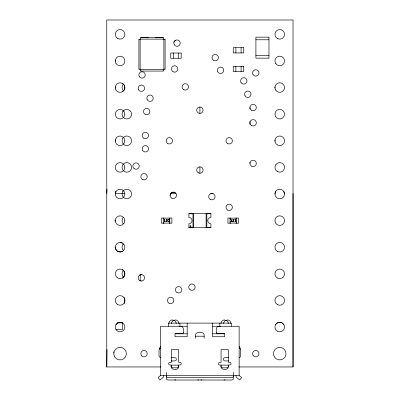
<?xml version="1.0" encoding="UTF-8"?>
<svg xmlns="http://www.w3.org/2000/svg" width="400" height="400" viewBox="0 0 400 400"><rect width="100%" height="100%" fill="white"/><g stroke="black" fill="none" stroke-linecap="round" stroke-linejoin="round"><path stroke-width="0.6" d="M166.33 375.495L166.33 376.235A2.095 1.305 0 0 0 168.425 377.545L231.28 377.545A2.095 1.305 0 0 0 233.38 376.235M233.38 375.805L233.38 372.355M115.935 324.65L117.685 322.895L120.08 322.255L122.475 322.895L122.46 329.56L115.935 329.435M238.84 366.955L293.035 366.955L293.035 193.48M113.8 353.025L113.815 351.78M115.035 221.415L115.05 219.98M160.79 366.955L106.775 366.955L106.995 349.545M106.775 193.48L107.01 189.115M140.8 71.065A1.665 1.665 0 0 0 138.915 69.18L138.915 39.43A1.665 1.665 0 0 0 140.8 37.545L163.22 37.545A1.665 1.665 0 0 0 165.105 39.43L165.105 69.18A1.665 1.665 0 0 0 163.22 71.065L140.8 71.065L140.82 70.81M163.205 37.8L163.22 37.545M183.45 332.61L183.445 329.28A3.31 2.715 -90 0 0 180.88 326.26M115.295 194A4.785 4.785 0 0 1 122.475 189.855L124.225 191.605L124.87 194L124.225 196.395L122.475 198.145A4.785 4.785 0 0 1 115.295 194L115.935 191.605M170.105 195.33L170.53 193.735L171.7 192.565L173.3 192.135L174.895 192.565L176.065 193.735L170.53 193.735M274.945 194L275.585 191.605M122.58 278.305L124.225 276.22L124.87 273.825L124.225 271.43L122.345 269.355M123.435 84.38L122.64 85.17L122 87.565L122.64 89.96L123.435 90.755M122.475 91.71L124.225 89.96L124.87 87.565L124.225 85.17L122.475 83.42M173.665 42.125L175.43 40.36M123.435 217.42L122.64 218.215L122 220.61L122.64 223.005L123.435 223.795M123.435 244.03L122.64 244.825L122 247.22L122.64 249.61L123.435 250.405M114.795 246.96L115.295 247.22L115.935 249.61L117.685 251.365L120.08 252.005L122.475 251.365L124.225 249.61L124.87 247.22L124.225 244.825L122.475 243.07L120.08 242.43M123.435 270.64L122.64 271.43L122 273.825L122.64 276.22L123.435 277.015M275.585 324.65L277.34 322.895L279.735 322.255L282.125 322.895L283.88 324.65M235.995 375.495A2.67 2.67 0 0 0 237.095 377.885L239.645 380L241.655 377.58L239.14 375.495L160.57 375.495L158.055 377.58L160.065 380L162.615 377.885A2.67 2.67 0 0 0 163.715 375.495M168.835 323.585A3.665 3.665 0 0 1 172.5 319.92L173.33 320.41L174.335 320.41L175.165 319.92A3.665 3.665 0 0 1 178.83 323.585M220.985 323.585A3.665 3.665 0 0 1 224.65 319.92L225.48 320.41L226.485 320.41L227.31 319.92A3.665 3.665 0 0 1 230.98 323.585M141.37 281.015L139.77 280.585A3.195 3.195 0 0 1 139.77 275.05L141.37 274.62M164.85 39.445L165.105 39.43M138.915 69.18L139.175 69.165M213.12 193.465L210.685 193.465M148.44 37.775L141.115 37.545M155.295 37.78L162.905 37.545M255.9 39.78L268.975 39.78M255.9 55.525L268.975 55.525M124.73 193.48L115.435 193.48L115.425 191.615M188.905 213.745L192.985 213.745M206.83 213.745L210.905 213.745M163.505 218.135L169.79 218.135M230.025 218.135L236.31 218.135M163.505 223.07L169.79 223.07M230.025 223.07L236.31 223.07M188.905 227.47L192.985 227.47M206.83 227.47L210.905 227.47M117.685 322.895A4.785 4.785 0 0 1 124.87 327.045A4.785 4.785 0 0 1 117.685 331.19A4.785 4.785 0 0 1 117.685 322.895L122.475 322.895M187.18 326.26L160.57 326.26L160.57 375.495M212.53 326.26L239.14 326.26L239.14 375.495M175.025 333.8L187.18 333.8M212.53 333.8L224.685 333.8M195.56 336.21L204.15 336.21M171.005 357.685L174.715 357.685A1.625 1.625 0 0 1 176.335 359.31A1.625 1.625 0 0 1 174.715 360.935L171.06 360.935M228.7 357.685L224.995 357.685A1.625 1.625 0 0 0 223.375 359.31A1.625 1.625 0 0 0 224.995 360.935L228.65 360.935M171.31 365.125L178.64 365.125M221.07 365.125L228.4 365.125M138.915 39.43L139.175 39.445M164.85 69.165L165.105 69.18M283.88 191.605L284.52 194A4.785 4.785 0 0 1 277.34 198.145A4.785 4.785 0 0 1 277.34 189.855A4.785 4.785 0 0 1 284.52 194M218.83 326.26A3.31 2.715 90 0 0 216.265 329.28L216.26 332.61M163.205 70.81L163.22 71.065M140.8 37.545L140.82 37.8M140.21 274.93L140.22 280.705M293.035 366.955L293.035 20L106.775 20L106.775 366.955M274.945 86.815L274.945 88.065M274.945 139.91L274.945 141.16M249.93 107.52L249.93 108.765M249.93 121.595L249.93 124.285M249.93 162.15L249.93 163.4M241.11 47.695L241.11 52.93M241.11 66.32L241.11 71.56M236.31 217.99L236.31 223.23M235.87 47.695L235.87 52.93M235.87 66.32L235.87 71.56M235.785 218.135L238.405 217.99L238.405 223.23L235.785 223.07M233.38 375.495L233.38 378.695A2.095 1.305 0 0 1 231.28 380L168.425 380A2.095 1.305 0 0 1 166.33 378.695L166.33 372.355M231.28 326.26L231.28 323.115L168.425 323.115L168.425 326.26M230.55 218.135L227.93 217.99L227.93 223.23L230.55 223.07M230.025 217.99L230.025 223.23M219.79 323.115L219.79 326.26M212.53 323.115L212.53 336.735L224.685 336.735L224.685 333.59L217.115 333.59A1.05 0.86 90 0 1 216.255 332.545M206.83 213.54L206.83 227.68M206.105 213.54L206.105 227.68M204.15 338.305L204.15 335.165A2.62 2.62 0 0 0 201.53 332.545L198.18 332.545A2.62 2.62 0 0 0 195.56 335.165L195.56 338.305M199.905 106.99A3.195 3.195 0 0 1 202.675 111.78A3.195 3.195 0 0 1 197.14 111.78A3.195 3.195 0 0 1 199.905 106.99L199.905 113.38M199.905 166.855L199.905 173.25M193.71 213.54L193.71 227.68M192.985 213.54L192.985 227.68M187.18 323.115L187.18 336.735L175.025 336.735L175.025 333.59L182.595 333.59A1.05 0.86 -90 0 0 183.455 332.545M179.92 323.115L179.92 326.26M178.58 53.015L178.58 58.255M173.34 53.015L173.34 58.255M169.79 217.99L169.79 223.23M169.265 218.135L171.885 217.99L171.885 223.23L169.265 223.07M164.03 218.135L161.41 217.99L161.41 223.23L164.03 223.07M163.505 217.99L163.505 223.23M115.295 59.96L115.295 61.205M115.295 86.815L115.295 88.065M115.295 139.91L115.295 141.16M159.52 349.125A3.665 3.665 0 0 1 160.595 346.535M239.215 346.535A3.665 3.665 0 0 1 240.29 349.125M174.335 320.41A3.665 3.665 0 0 1 176.17 323.585M171.495 323.585A3.665 3.665 0 0 1 173.33 320.41M226.485 320.41A3.665 3.665 0 0 1 228.315 323.585M223.645 323.585A3.665 3.665 0 0 1 225.48 320.41M139.77 280.585A3.195 3.195 0 0 0 144.565 277.82A3.195 3.195 0 0 0 139.77 275.05M122.475 251.365A4.785 4.785 0 0 1 115.295 247.22A4.785 4.785 0 0 1 122.475 243.07M124.04 297.21A7.445 7.445 0 0 1 124.21 303.7M218.915 333.59A1.05 0.86 90 0 1 218.395 333.375M228.4 366.03A2.095 1.815 0 0 1 226.305 367.845L223.165 367.845A2.095 1.815 0 0 1 221.07 366.03M201.95 380A2.095 1.305 0 0 1 200.905 379.825M219.69 326.53A3.31 2.715 90 0 1 220.63 326.26M171.31 366.03A2.095 1.815 0 0 0 173.405 367.845L176.545 367.845A2.095 1.815 0 0 0 178.64 366.03M181.315 333.375A1.05 0.86 -90 0 1 180.795 333.59M179.08 326.26A3.31 2.715 -90 0 1 180.02 326.53M175.76 380A2.095 1.305 0 0 1 174.715 379.825M198.805 379.825A2.095 1.305 0 0 1 197.76 380M160.585 357.615A2.095 2.095 0 0 1 159.03 355.59L159.03 350.355A2.095 2.095 0 0 1 160.585 348.33M239.125 357.615A2.095 2.095 0 0 0 240.68 355.59L240.68 350.355A2.095 2.095 0 0 0 239.125 348.33M224.995 379.825A2.095 1.305 0 0 1 223.95 380M167.375 220.08C163.94 222.84 169.98 220.7 166.02 221.63L166.02 221.42C167.62 221.35 167.36 218.675 166.205 220.045C165.835 219.48 167.455 219.2 167.375 220.08M233.895 220.08C230.46 222.84 236.5 220.7 232.545 221.63L232.545 221.42C234.14 221.35 233.88 218.675 232.725 220.045C232.35 219.505 233.98 219.185 233.895 220.08M169.28 220.02C168.035 220.645 169.64 220.45 169.195 221.385A0.56 0.56 0 0 1 168.905 221.53C167.28 220.98 169.005 222.225 169.45 221.28C169.035 220.65 169.895 219.585 168.695 219.495A0.77 0.77 0 0 0 168.25 219.72L169.005 219.655L169.28 220.02M235.805 220.02C234.555 220.645 236.165 220.45 235.715 221.385A0.56 0.56 0 0 1 235.425 221.53C233.8 220.98 235.53 222.225 235.97 221.28C235.555 220.65 236.415 219.585 235.215 219.495A0.77 0.77 0 0 0 234.77 219.72L235.525 219.655L235.805 220.02M178.64 366.82C178.295 371.335 169.35 369.89 171.31 365.02L170 365.02A1.31 1.31 0 0 1 168.69 363.71A1.31 1.31 0 0 1 170 362.4L171.31 362.4L171.31 349.62L178.64 349.62L178.64 362.4L179.95 362.4A1.31 1.31 0 0 1 181.26 363.71A1.31 1.31 0 0 1 179.95 365.02L178.64 365.02L178.64 366.82M228.4 366.82C228.055 371.335 219.11 369.89 221.07 365.02L219.76 365.02A1.31 1.31 0 0 1 218.45 363.71A1.31 1.31 0 0 1 219.76 362.4L221.07 362.4L221.07 349.62L228.4 349.62L228.4 362.4L229.71 362.4A1.31 1.31 0 0 1 231.02 363.71A1.31 1.31 0 0 1 229.71 365.02L228.4 365.02L228.4 366.82M122.64 111.78L122 114.175L122.64 116.57L124.39 118.32A4.785 4.785 0 0 0 131.575 114.175A4.785 4.785 0 0 0 124.39 110.03L122.64 111.78M124.87 114.175L124.225 116.57L122.475 118.32A4.785 4.785 0 0 1 115.295 114.175A4.785 4.785 0 0 1 122.475 110.03L124.225 111.78L124.87 114.175M122.64 138.39L122 140.785L122.64 143.175L124.39 144.93A4.785 4.785 0 0 0 131.575 140.785A4.785 4.785 0 0 0 124.39 136.635L122.64 138.39M124.87 140.785L124.225 143.175L122.475 144.93A4.785 4.785 0 0 1 115.295 140.785A4.785 4.785 0 0 1 122.475 136.635L124.225 138.39L124.87 140.785M122.64 165L122 167.39L122.64 169.785L124.39 171.54A4.785 4.785 0 0 0 131.575 167.39A4.785 4.785 0 0 0 124.39 163.245L122.64 165M124.87 167.39L124.225 169.785L122.475 171.54A4.785 4.785 0 0 1 115.295 167.39A4.785 4.785 0 0 1 122.475 163.245L124.225 165L124.87 167.39M122.64 191.605L122 194L122.64 196.395L124.39 198.145A4.785 4.785 0 0 0 131.575 194A4.785 4.785 0 0 0 124.39 189.855L122.64 191.605M124.87 220.61L124.225 223.005L122.475 224.755A4.785 4.785 0 0 1 115.295 220.61A4.785 4.785 0 0 1 122.475 216.465L124.225 218.215L124.87 220.61M164.085 219.735L164.64 219.7L164.64 221.49C162.715 221.63 166.705 221.63 164.78 221.49L164.78 219.505L164.085 219.735M230.605 219.735L231.16 219.7L231.16 221.49C229.235 221.63 233.225 221.63 231.3 221.49L231.3 219.505L230.605 219.735M268.975 37.155L255.9 37.155L255.9 58.15L268.975 58.15L268.975 37.155M162.84 39.125L141.18 39.125A1.045 1.045 0 0 0 140.135 40.17L140.135 68.44A1.05 1.05 0 0 0 141.185 69.485L162.845 69.485A1.045 1.045 0 0 0 163.885 68.44L163.885 40.17A1.05 1.05 0 0 0 162.84 39.125M243.725 47.695L233.25 47.695L233.25 52.93L243.725 52.93L243.725 47.695M181.195 53.015L170.72 53.015L170.72 58.255L181.195 58.255L181.195 53.015M243.725 66.32L233.25 66.32L233.25 71.56L243.725 71.56L243.725 66.32M210.905 213.54L188.905 213.54L188.905 217.465A3.145 3.145 0 0 1 192.05 220.61A3.145 3.145 0 0 1 188.905 223.75L188.905 227.68L210.905 227.68L210.905 223.75A3.145 3.145 0 0 1 207.765 220.61A3.145 3.145 0 0 1 210.905 217.465L210.905 213.54M114.635 356.795A6.285 6.285 0 0 0 125.525 356.795A6.285 6.285 0 0 0 120.08 347.365A6.285 6.285 0 0 0 114.635 356.795M274.29 356.795A6.285 6.285 0 0 0 285.175 356.795A6.285 6.285 0 0 0 279.735 347.365A6.285 6.285 0 0 0 274.29 356.795M142.59 150.365A3.195 3.195 0 0 0 148.125 150.365A3.195 3.195 0 0 0 145.36 145.57A3.195 3.195 0 0 0 142.59 150.365M251.525 125.585A3.195 3.195 0 0 0 256.32 122.815A3.195 3.195 0 0 0 251.525 120.05A3.195 3.195 0 0 0 251.525 125.585M210.285 199.43A3.195 3.195 0 0 0 215.075 196.66A3.195 3.195 0 0 0 210.285 193.895A3.195 3.195 0 0 0 210.285 199.43M190.325 289.9A3.195 3.195 0 0 0 195.12 287.13A3.195 3.195 0 0 0 190.325 284.365A3.195 3.195 0 0 0 190.325 289.9M177.02 292.56A3.195 3.195 0 0 0 181.815 289.79A3.195 3.195 0 0 0 177.02 287.025A3.195 3.195 0 0 0 177.02 292.56M138.6 89.825A3.195 3.195 0 0 0 144.135 89.825A3.195 3.195 0 0 0 141.37 85.03A3.195 3.195 0 0 0 138.6 89.825M145.09 114.28A3.195 3.195 0 0 0 149.885 111.515A3.195 3.195 0 0 0 145.09 108.745A3.195 3.195 0 0 0 145.09 114.28M147.255 99.805A3.195 3.195 0 0 0 152.79 99.805A3.195 3.195 0 0 0 150.02 95.015A3.195 3.195 0 0 0 147.255 99.805M171.7 198.1A3.195 3.195 0 0 0 176.495 195.33A3.195 3.195 0 0 0 171.7 192.565A3.195 3.195 0 0 0 171.7 198.1M134.45 168.83A3.195 3.195 0 0 0 139.24 166.06A3.195 3.195 0 0 0 134.45 163.295A3.195 3.195 0 0 0 134.45 168.83M227.58 143.55A3.195 3.195 0 0 0 232.37 140.785A3.195 3.195 0 0 0 227.58 138.015A3.195 3.195 0 0 0 227.58 143.55M167.71 143.55A3.195 3.195 0 0 0 172.5 140.785A3.195 3.195 0 0 0 167.71 138.015A3.195 3.195 0 0 0 167.71 143.55M198.31 172.82A3.195 3.195 0 0 0 203.1 170.05A3.195 3.195 0 0 0 198.31 167.285A3.195 3.195 0 0 0 198.31 172.82M141.26 355.25A3.195 3.195 0 0 0 146.795 355.25A3.195 3.195 0 0 0 144.03 350.455A3.195 3.195 0 0 0 141.26 355.25M253.02 355.25A3.195 3.195 0 0 0 258.55 355.25A3.195 3.195 0 0 0 255.785 350.455A3.195 3.195 0 0 0 253.02 355.25M251.525 166.165A3.195 3.195 0 0 0 256.32 163.4A3.195 3.195 0 0 0 251.525 160.635A3.195 3.195 0 0 0 251.525 166.165M253.02 74.53A3.195 3.195 0 0 0 258.55 74.53A3.195 3.195 0 0 0 255.785 69.735A3.195 3.195 0 0 0 253.02 74.53M227.58 210.07A3.195 3.195 0 0 0 232.37 207.305A3.195 3.195 0 0 0 227.58 204.54A3.195 3.195 0 0 0 227.58 210.07M241.045 82.51A3.195 3.195 0 0 0 246.58 82.51A3.195 3.195 0 0 0 243.81 77.72A3.195 3.195 0 0 0 241.045 82.51M139.27 76.52A3.195 3.195 0 0 0 144.805 76.52A3.195 3.195 0 0 0 142.04 71.725A3.195 3.195 0 0 0 139.27 76.52M142.43 179.47A3.195 3.195 0 0 0 147.225 176.705A3.195 3.195 0 0 0 142.43 173.94A3.195 3.195 0 0 0 142.43 179.47M245.035 95.815A3.195 3.195 0 0 0 250.57 95.815A3.195 3.195 0 0 0 247.8 91.025A3.195 3.195 0 0 0 245.035 95.815M251.525 110.29A3.195 3.195 0 0 0 256.32 107.52A3.195 3.195 0 0 0 251.525 104.755A3.195 3.195 0 0 0 251.525 110.29M213.615 60.405A3.195 3.195 0 0 0 218.405 57.635A3.195 3.195 0 0 0 213.615 54.87A3.195 3.195 0 0 0 213.615 60.405M143.76 138.23A3.195 3.195 0 0 0 148.555 135.46A3.195 3.195 0 0 0 143.76 132.695A3.195 3.195 0 0 0 143.76 138.23M217.765 71.87A3.195 3.195 0 0 0 223.3 71.87A3.195 3.195 0 0 0 220.535 67.075A3.195 3.195 0 0 0 217.765 71.87M169.04 303.2A3.195 3.195 0 0 0 173.83 300.435A3.195 3.195 0 0 0 169.04 297.67A3.195 3.195 0 0 0 169.04 303.2M117.685 38.495A4.785 4.785 0 0 0 124.87 34.35A4.785 4.785 0 0 0 117.685 30.2A4.785 4.785 0 0 0 117.685 38.495M115.935 63.35A4.785 4.785 0 0 0 124.225 63.35A4.785 4.785 0 0 0 120.08 56.17A4.785 4.785 0 0 0 115.935 63.35M115.935 89.96A4.785 4.785 0 0 0 124.225 89.96A4.785 4.785 0 0 0 120.08 82.78A4.785 4.785 0 0 0 115.935 89.96M117.685 277.97A4.785 4.785 0 0 0 124.87 273.825A4.785 4.785 0 0 0 117.685 269.68A4.785 4.785 0 0 0 117.685 277.97M117.685 304.58A4.785 4.785 0 0 0 124.87 300.435A4.785 4.785 0 0 0 117.685 296.29A4.785 4.785 0 0 0 117.685 304.58M277.34 38.495A4.785 4.785 0 0 0 284.52 34.35A4.785 4.785 0 0 0 277.34 30.2A4.785 4.785 0 0 0 277.34 38.495M275.585 63.35A4.785 4.785 0 0 0 283.88 63.35A4.785 4.785 0 0 0 279.735 56.17A4.785 4.785 0 0 0 275.585 63.35M275.585 89.96A4.785 4.785 0 0 0 283.88 89.96A4.785 4.785 0 0 0 279.735 82.78A4.785 4.785 0 0 0 275.585 89.96M275.585 116.57A4.785 4.785 0 0 0 283.88 116.57A4.785 4.785 0 0 0 279.735 109.385A4.785 4.785 0 0 0 275.585 116.57M277.34 144.93A4.785 4.785 0 0 0 284.52 140.785A4.785 4.785 0 0 0 277.34 136.635A4.785 4.785 0 0 0 277.34 144.93M277.34 171.54A4.785 4.785 0 0 0 284.52 167.39A4.785 4.785 0 0 0 277.34 163.245A4.785 4.785 0 0 0 277.34 171.54M275.585 223.005A4.785 4.785 0 0 0 283.88 223.005A4.785 4.785 0 0 0 279.735 215.82A4.785 4.785 0 0 0 275.585 223.005M277.34 251.365A4.785 4.785 0 0 0 284.52 247.22A4.785 4.785 0 0 0 277.34 243.07A4.785 4.785 0 0 0 277.34 251.365M277.34 277.97A4.785 4.785 0 0 0 284.52 273.825A4.785 4.785 0 0 0 277.34 269.68A4.785 4.785 0 0 0 277.34 277.97M277.34 304.58A4.785 4.785 0 0 0 284.52 300.435A4.785 4.785 0 0 0 277.34 296.29A4.785 4.785 0 0 0 277.34 304.58M277.34 331.19A4.785 4.785 0 0 0 284.52 327.045A4.785 4.785 0 0 0 277.34 322.895A4.785 4.785 0 0 0 277.34 331.19M173.03 71.705A3.195 3.195 0 0 0 177.825 68.94A3.195 3.195 0 0 0 173.03 66.175A3.195 3.195 0 0 0 173.03 71.705M174.26 44.725A3.195 3.195 0 0 0 179.795 44.725A3.195 3.195 0 0 0 177.025 39.93A3.195 3.195 0 0 0 174.26 44.725M183.675 89.66A3.195 3.195 0 0 0 188.465 86.895A3.195 3.195 0 0 0 183.675 84.13A3.195 3.195 0 0 0 183.675 89.66M190.215 226.56A0.525 0.525 0 0 0 191 226.11A0.525 0.525 0 0 0 190.215 225.655A0.525 0.525 0 0 0 190.215 226.56"/></g></svg>
